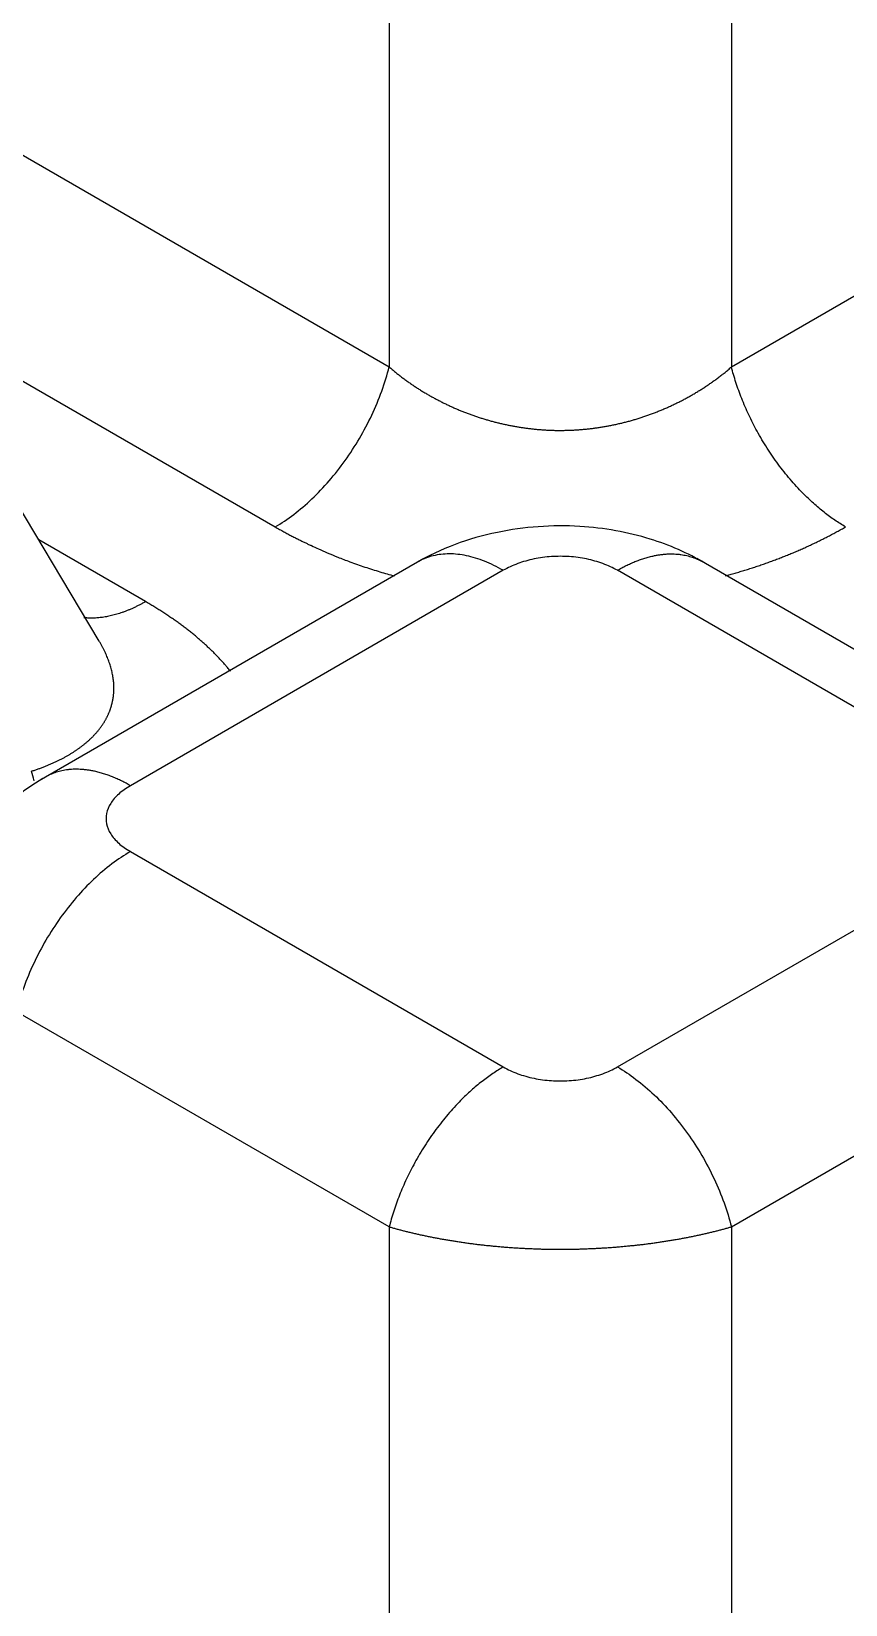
# Model space of a CAD drawing. Header units: millimetres. Extents: x -1286 to 291, y 5350 to 5880.
# Drawn here: x -728.07 to -718.48, y 5597.29 to 5615.81 of the extents above; entities that cross this region are included whole.
import ezdxf

# ---------------------------------------------------------------- set-up
doc = ezdxf.new("R2010")
doc.units = ezdxf.units.MM
doc.layers.add('粗实线层', color=7, linetype='Continuous', lineweight=35)

msp = doc.modelspace()

# ---------------------------------------------------------------- linework, layer by layer
at = {"layer": '粗实线层', "lineweight": 25}
for p, q in [((-723.856, 5621.019, 2078.952), (-723.856, 5611.861, 2078.952)), ((-719.825, 5621.019, 2078.952), (-719.825, 5611.861, 2078.952)), ((-732.311, 5616.742, 2078.952), (-723.856, 5611.861, 2078.952)), ((-719.825, 5611.861, 2078.952), (-711.369, 5616.742, 2078.952)), ((-727.273, 5608.633, 2078.952), (-731.517, 5615.75, 2078.952)), ((-729.584, 5612.509, 2078.952), (-725.2, 5609.978, 2078.952)), ((-726.726, 5609.097, 2078.952), (-727.982, 5609.823, 2078.952)), ((-723.447, 5609.606, 2078.952), (-727.98, 5606.989, 2078.952)), ((-715.701, 5606.989, 2078.952), (-720.234, 5609.606, 2078.952)), ((-722.512, 5609.466, 2078.952), (-726.904, 5606.93, 2078.952)), ((-716.776, 5606.93, 2078.952), (-721.168, 5609.466, 2078.952)), ((-726.904, 5606.154, 2078.952), (-722.512, 5603.618, 2078.952)), ((-721.168, 5603.618, 2078.952), (-716.776, 5606.154, 2078.952)), ((-723.856, 5601.735, 2078.952), (-728.248, 5604.271, 2078.952)), ((-719.825, 5601.735, 2078.952), (-715.432, 5604.271, 2078.952)), ((-723.856, 5601.735, 2078.952), (-723.856, 5594.274, 2078.952)), ((-719.825, 5601.735, 2078.952), (-719.825, 5592.577, 2078.952))]:
    msp.add_line(p, q, dxfattribs=at)
for centre, major_axis, start_param, end_param in [((-768.103, 5619.466, 2078.952), (101.531, 0), 5.605815, 8.437063), ((-768.103, 5617.004, 2078.952), (-99.521, 0), 2.999437, 4.219882), ((-763.839, 5614.543, 2078.952), (-87.342, 0), 0, 2.002312), ((-763.839, 5616.499, 2078.952), (-87.216, 0), 0.222033, 2.916833), ((-768.103, 5619.077, 2078.952), (102.032, 0), 3.464059, 5.38976)]:
    msp.add_ellipse(centre, major_axis=major_axis, ratio=0.57735, start_param=start_param, end_param=end_param, dxfattribs=at)
msp.add_ellipse((-763.839, 5617.004, 2078.952), major_axis=(-86.564, 0), ratio=0.57735, dxfattribs=at)
for points, knots in [([(-725.2, 5609.978, 2078.952), (-725.127, 5610.02, 2078.952), (-725.053, 5610.069, 2078.952), (-724.908, 5610.179, 2078.952), (-724.837, 5610.24, 2078.952), (-724.697, 5610.372, 2078.952), (-724.629, 5610.444, 2078.952), (-724.497, 5610.596, 2078.952), (-724.434, 5610.676, 2078.952), (-724.315, 5610.843, 2078.952), (-724.258, 5610.93, 2078.952), (-724.154, 5611.109, 2078.952), (-724.105, 5611.201, 2078.952), (-724.017, 5611.388, 2078.952), (-723.978, 5611.482, 2078.952), (-723.909, 5611.672, 2078.952), (-723.88, 5611.767, 2078.952), (-723.856, 5611.861, 2078.952)], [0, 0, 0, 0, 0.125, 0.125, 0.25, 0.25, 0.375, 0.375, 0.5, 0.5, 0.625, 0.625, 0.75, 0.75, 0.875, 0.875, 1, 1, 1, 1]), ([(-723.856, 5611.861, 2078.952), (-723.85, 5611.855, 2078.952), (-723.838, 5611.845, 2078.952), (-723.82, 5611.83, 2078.952), (-723.802, 5611.815, 2078.952), (-723.783, 5611.8, 2078.952), (-723.765, 5611.785, 2078.952), (-723.746, 5611.77, 2078.952), (-723.728, 5611.756, 2078.952), (-723.709, 5611.741, 2078.952), (-723.69, 5611.727, 2078.952), (-723.671, 5611.713, 2078.952), (-723.652, 5611.699, 2078.952), (-723.633, 5611.685, 2078.952), (-723.613, 5611.672, 2078.952), (-723.594, 5611.658, 2078.952), (-723.575, 5611.645, 2078.952), (-723.555, 5611.632, 2078.952), (-723.536, 5611.619, 2078.952), (-723.516, 5611.606, 2078.952), (-723.496, 5611.594, 2078.952), (-723.476, 5611.581, 2078.952), (-723.456, 5611.569, 2078.952), (-723.436, 5611.557, 2078.952), (-723.416, 5611.545, 2078.952), (-723.396, 5611.533, 2078.952), (-723.376, 5611.522, 2078.952), (-723.355, 5611.51, 2078.952), (-723.335, 5611.499, 2078.952), (-723.314, 5611.488, 2078.952), (-723.294, 5611.477, 2078.952), (-723.273, 5611.466, 2078.952), (-723.253, 5611.456, 2078.952), (-723.232, 5611.445, 2078.952), (-723.211, 5611.435, 2078.952), (-723.19, 5611.425, 2078.952), (-723.169, 5611.415, 2078.952), (-723.148, 5611.405, 2078.952), (-723.127, 5611.395, 2078.952), (-723.106, 5611.386, 2078.952), (-723.085, 5611.376, 2078.952), (-723.064, 5611.367, 2078.952), (-723.043, 5611.358, 2078.952), (-723.022, 5611.349, 2078.952), (-723, 5611.341, 2078.952), (-722.979, 5611.332, 2078.952), (-722.957, 5611.324, 2078.952), (-722.936, 5611.316, 2078.952), (-722.914, 5611.308, 2078.952), (-722.893, 5611.3, 2078.952), (-722.871, 5611.292, 2078.952), (-722.85, 5611.285, 2078.952), (-722.828, 5611.277, 2078.952), (-722.806, 5611.27, 2078.952), (-722.785, 5611.263, 2078.952), (-722.763, 5611.256, 2078.952), (-722.741, 5611.249, 2078.952), (-722.719, 5611.243, 2078.952), (-722.698, 5611.236, 2078.952), (-722.676, 5611.23, 2078.952), (-722.654, 5611.224, 2078.952), (-722.632, 5611.218, 2078.952), (-722.61, 5611.212, 2078.952), (-722.588, 5611.207, 2078.952), (-722.566, 5611.201, 2078.952), (-722.544, 5611.196, 2078.952), (-722.522, 5611.191, 2078.952), (-722.5, 5611.186, 2078.952), (-722.478, 5611.181, 2078.952), (-722.456, 5611.177, 2078.952), (-722.434, 5611.172, 2078.952), (-722.412, 5611.168, 2078.952), (-722.39, 5611.164, 2078.952), (-722.368, 5611.16, 2078.952), (-722.346, 5611.156, 2078.952), (-722.324, 5611.153, 2078.952), (-722.302, 5611.149, 2078.952), (-722.28, 5611.146, 2078.952), (-722.258, 5611.143, 2078.952), (-722.236, 5611.14, 2078.952), (-722.214, 5611.137, 2078.952), (-722.192, 5611.134, 2078.952), (-722.17, 5611.132, 2078.952), (-722.147, 5611.129, 2078.952), (-722.125, 5611.127, 2078.952), (-722.103, 5611.125, 2078.952), (-722.081, 5611.123, 2078.952), (-722.059, 5611.122, 2078.952), (-722.037, 5611.12, 2078.952), (-722.015, 5611.119, 2078.952), (-721.994, 5611.117, 2078.952), (-721.972, 5611.116, 2078.952), (-721.95, 5611.116, 2078.952), (-721.928, 5611.115, 2078.952), (-721.906, 5611.114, 2078.952), (-721.884, 5611.114, 2078.952), (-721.862, 5611.114, 2078.952), (-721.832, 5611.114, 2078.952), (-721.795, 5611.114, 2078.952), (-721.749, 5611.115, 2078.952), (-721.703, 5611.117, 2078.952), (-721.658, 5611.119, 2078.952), (-721.612, 5611.122, 2078.952), (-721.566, 5611.126, 2078.952), (-721.52, 5611.131, 2078.952), (-721.474, 5611.136, 2078.952), (-721.428, 5611.142, 2078.952), (-721.382, 5611.149, 2078.952), (-721.336, 5611.156, 2078.952), (-721.29, 5611.164, 2078.952), (-721.244, 5611.173, 2078.952), (-721.198, 5611.182, 2078.952), (-721.152, 5611.193, 2078.952), (-721.106, 5611.203, 2078.952), (-721.06, 5611.215, 2078.952), (-721.014, 5611.227, 2078.952), (-720.969, 5611.24, 2078.952), (-720.923, 5611.254, 2078.952), (-720.878, 5611.269, 2078.952), (-720.833, 5611.284, 2078.952), (-720.788, 5611.3, 2078.952), (-720.743, 5611.316, 2078.952), (-720.698, 5611.334, 2078.952), (-720.654, 5611.352, 2078.952), (-720.609, 5611.37, 2078.952), (-720.565, 5611.39, 2078.952), (-720.521, 5611.41, 2078.952), (-720.478, 5611.431, 2078.952), (-720.434, 5611.452, 2078.952), (-720.391, 5611.475, 2078.952), (-720.348, 5611.498, 2078.952), (-720.306, 5611.521, 2078.952), (-720.264, 5611.546, 2078.952), (-720.222, 5611.571, 2078.952), (-720.18, 5611.597, 2078.952), (-720.139, 5611.623, 2078.952), (-720.098, 5611.65, 2078.952), (-720.058, 5611.678, 2078.952), (-720.018, 5611.707, 2078.952), (-719.978, 5611.736, 2078.952), (-719.939, 5611.766, 2078.952), (-719.9, 5611.797, 2078.952), (-719.862, 5611.828, 2078.952), (-719.837, 5611.85, 2078.952), (-719.825, 5611.861, 2078.952)], [0, 0, 0, 0, 0.005924, 0.011829, 0.017716, 0.023584, 0.029433, 0.035265, 0.041078, 0.046873, 0.05265, 0.058409, 0.06415, 0.069873, 0.075579, 0.081267, 0.086938, 0.092592, 0.098228, 0.103848, 0.10945, 0.115035, 0.120604, 0.126156, 0.131691, 0.13721, 0.142713, 0.1482, 0.15367, 0.159124, 0.164563, 0.169986, 0.175393, 0.180785, 0.186161, 0.191522, 0.196869, 0.2022, 0.207516, 0.212817, 0.218104, 0.223376, 0.228634, 0.233878, 0.239108, 0.244323, 0.249525, 0.254714, 0.259888, 0.26505, 0.270198, 0.275333, 0.280454, 0.285564, 0.29066, 0.295744, 0.300815, 0.305874, 0.310921, 0.315957, 0.32098, 0.325992, 0.330992, 0.33598, 0.340958, 0.345925, 0.35088, 0.355825, 0.36076, 0.365684, 0.370597, 0.375501, 0.380395, 0.385279, 0.390153, 0.395018, 0.399873, 0.40472, 0.409558, 0.414387, 0.419207, 0.424019, 0.428822, 0.433618, 0.438406, 0.443186, 0.447958, 0.452723, 0.457481, 0.462232, 0.466976, 0.471713, 0.476444, 0.481169, 0.485887, 0.4906, 0.495306, 0.500008, 0.509822, 0.519661, 0.529527, 0.539421, 0.549346, 0.559303, 0.569293, 0.579318, 0.589379, 0.599479, 0.609618, 0.619799, 0.630022, 0.64029, 0.650603, 0.660963, 0.671371, 0.68183, 0.69234, 0.702902, 0.713519, 0.724191, 0.734919, 0.745705, 0.756551, 0.767457, 0.778425, 0.789455, 0.80055, 0.811709, 0.822935, 0.834229, 0.845591, 0.857022, 0.868525, 0.880099, 0.891746, 0.903466, 0.915261, 0.927132, 0.93908, 0.951105, 0.963209, 0.975392, 0.987656, 1, 1, 1, 1]), ([(-725.2, 5609.978, 2078.952), (-725.191, 5609.973, 2078.952), (-725.174, 5609.963, 2078.952), (-725.148, 5609.948, 2078.952), (-725.122, 5609.934, 2078.952), (-725.097, 5609.92, 2078.952), (-725.073, 5609.907, 2078.952), (-725.049, 5609.894, 2078.952), (-725.025, 5609.882, 2078.952), (-725.002, 5609.87, 2078.952), (-724.98, 5609.858, 2078.952), (-724.958, 5609.847, 2078.952), (-724.937, 5609.836, 2078.952), (-724.916, 5609.826, 2078.952), (-724.896, 5609.816, 2078.952), (-724.877, 5609.806, 2078.952), (-724.858, 5609.797, 2078.952), (-724.839, 5609.788, 2078.952), (-724.822, 5609.78, 2078.952), (-724.805, 5609.772, 2078.952), (-724.788, 5609.764, 2078.952), (-724.75, 5609.746, 2078.952), (-724.683, 5609.715, 2078.952), (-724.58, 5609.67, 2078.952), (-724.457, 5609.619, 2078.952), (-724.31, 5609.563, 2078.952), (-724.144, 5609.504, 2078.952), (-723.969, 5609.449, 2078.952), (-723.852, 5609.415, 2078.952), (-723.795, 5609.4, 2078.952)], [0, 0, 0, 0, 0.021449, 0.042388, 0.062815, 0.082731, 0.102135, 0.121027, 0.139407, 0.157273, 0.174627, 0.191467, 0.207794, 0.223607, 0.238906, 0.253692, 0.267963, 0.281719, 0.294962, 0.30769, 0.319903, 0.331602, 0.393399, 0.467919, 0.555186, 0.65522, 0.773929, 0.891028, 1, 1, 1, 1]), ([(-720.137, 5609.55, 2078.952), (-720.34, 5609.669, 2078.952), (-720.798, 5609.871, 2078.952), (-721.644, 5610.024, 2078.952), (-722.45, 5609.965, 2078.952), (-723.096, 5609.779, 2078.952), (-723.398, 5609.636, 2078.952), (-723.544, 5609.55, 2078.952)], [0, 0, 0, 0, 0.204046, 0.436748, 0.701689, 0.846889, 1, 1, 1, 1]), ([(-719.896, 5609.401, 2078.952), (-719.882, 5609.405, 2078.952), (-719.849, 5609.414, 2078.952), (-719.797, 5609.429, 2078.952), (-719.738, 5609.446, 2078.952), (-719.68, 5609.463, 2078.952), (-719.622, 5609.481, 2078.952), (-719.564, 5609.5, 2078.952), (-719.506, 5609.519, 2078.952), (-719.449, 5609.539, 2078.952), (-719.391, 5609.559, 2078.952), (-719.335, 5609.58, 2078.952), (-719.278, 5609.601, 2078.952), (-719.222, 5609.623, 2078.952), (-719.166, 5609.645, 2078.952), (-719.111, 5609.668, 2078.952), (-719.056, 5609.691, 2078.952), (-719.002, 5609.714, 2078.952), (-718.947, 5609.739, 2078.952), (-718.894, 5609.763, 2078.952), (-718.84, 5609.789, 2078.952), (-718.788, 5609.814, 2078.952), (-718.735, 5609.84, 2078.952), (-718.683, 5609.867, 2078.952), (-718.632, 5609.894, 2078.952), (-718.581, 5609.921, 2078.952), (-718.53, 5609.949, 2078.952), (-718.497, 5609.968, 2078.952), (-718.481, 5609.978, 2078.952)], [0, 0, 0, 0, 0.025206, 0.062872, 0.100648, 0.138536, 0.176537, 0.21465, 0.252875, 0.291214, 0.329666, 0.36823, 0.406907, 0.445694, 0.484592, 0.523598, 0.562711, 0.601931, 0.641257, 0.68069, 0.72023, 0.759878, 0.799634, 0.839496, 0.879465, 0.91954, 0.959718, 1, 1, 1, 1]), ([(-722.512, 5609.466, 2078.952), (-722.586, 5609.508, 2078.952), (-722.659, 5609.544, 2078.952), (-722.804, 5609.601, 2078.952), (-722.876, 5609.623, 2078.952), (-723.015, 5609.652, 2078.952), (-723.084, 5609.66, 2078.952), (-723.215, 5609.659, 2078.952), (-723.278, 5609.652, 2078.952), (-723.397, 5609.622, 2078.952), (-723.454, 5609.6, 2078.952), (-723.51, 5609.569, 2078.952), (-723.514, 5609.567, 2078.952), (-723.517, 5609.565, 2078.952)], [0, 0, 0, 0, 0.19719, 0.19719, 0.39438, 0.39438, 0.59157, 0.59157, 0.78876, 0.78876, 0.98595, 0.98595, 1, 1, 1, 1]), ([(-725.727, 5608.28, 2078.952), (-725.733, 5608.288, 2078.952), (-725.749, 5608.307, 2078.952), (-725.774, 5608.337, 2078.952), (-725.804, 5608.371, 2078.952), (-725.834, 5608.405, 2078.952), (-725.866, 5608.438, 2078.952), (-725.898, 5608.472, 2078.952), (-725.931, 5608.505, 2078.952), (-725.965, 5608.538, 2078.952), (-726, 5608.571, 2078.952), (-726.036, 5608.604, 2078.952), (-726.073, 5608.637, 2078.952), (-726.11, 5608.669, 2078.952), (-726.149, 5608.701, 2078.952), (-726.188, 5608.733, 2078.952), (-726.228, 5608.765, 2078.952), (-726.269, 5608.796, 2078.952), (-726.311, 5608.828, 2078.952), (-726.354, 5608.859, 2078.952), (-726.398, 5608.889, 2078.952), (-726.442, 5608.92, 2078.952), (-726.487, 5608.95, 2078.952), (-726.533, 5608.98, 2078.952), (-726.58, 5609.01, 2078.952), (-726.628, 5609.039, 2078.952), (-726.676, 5609.068, 2078.952), (-726.709, 5609.088, 2078.952), (-726.726, 5609.097, 2078.952)], [0, 0, 0, 0, 0.025205, 0.062872, 0.100648, 0.138536, 0.176537, 0.214649, 0.252875, 0.291214, 0.329666, 0.36823, 0.406907, 0.445694, 0.484591, 0.523598, 0.562711, 0.601931, 0.641257, 0.68069, 0.72023, 0.759878, 0.799634, 0.839496, 0.879465, 0.91954, 0.959718, 1, 1, 1, 1]), ([(-728.07, 5607.1, 2078.952), (-728.063, 5607.103, 2078.952), (-728.049, 5607.107, 2078.952), (-728.029, 5607.114, 2078.952), (-728.01, 5607.12, 2078.952), (-727.99, 5607.127, 2078.952), (-727.971, 5607.134, 2078.952), (-727.951, 5607.141, 2078.952), (-727.932, 5607.149, 2078.952), (-727.914, 5607.156, 2078.952), (-727.895, 5607.163, 2078.952), (-727.877, 5607.171, 2078.952), (-727.859, 5607.178, 2078.952), (-727.841, 5607.186, 2078.952), (-727.823, 5607.194, 2078.952), (-727.806, 5607.202, 2078.952), (-727.788, 5607.21, 2078.952), (-727.771, 5607.218, 2078.952), (-727.754, 5607.226, 2078.952), (-727.738, 5607.234, 2078.952), (-727.721, 5607.243, 2078.952), (-727.705, 5607.251, 2078.952), (-727.689, 5607.259, 2078.952), (-727.673, 5607.268, 2078.952), (-727.658, 5607.277, 2078.952), (-727.642, 5607.285, 2078.952), (-727.627, 5607.294, 2078.952), (-727.612, 5607.303, 2078.952), (-727.598, 5607.312, 2078.952), (-727.583, 5607.321, 2078.952), (-727.569, 5607.33, 2078.952), (-727.555, 5607.34, 2078.952), (-727.541, 5607.349, 2078.952), (-727.527, 5607.358, 2078.952), (-727.514, 5607.368, 2078.952), (-727.501, 5607.377, 2078.952), (-727.488, 5607.387, 2078.952), (-727.475, 5607.397, 2078.952), (-727.462, 5607.406, 2078.952), (-727.45, 5607.416, 2078.952), (-727.438, 5607.426, 2078.952), (-727.426, 5607.436, 2078.952), (-727.414, 5607.446, 2078.952), (-727.403, 5607.456, 2078.952), (-727.391, 5607.466, 2078.952), (-727.38, 5607.476, 2078.952), (-727.369, 5607.487, 2078.952), (-727.359, 5607.497, 2078.952), (-727.348, 5607.507, 2078.952), (-727.338, 5607.518, 2078.952), (-727.328, 5607.528, 2078.952), (-727.318, 5607.539, 2078.952), (-727.309, 5607.55, 2078.952), (-727.299, 5607.56, 2078.952), (-727.29, 5607.571, 2078.952), (-727.281, 5607.582, 2078.952), (-727.273, 5607.593, 2078.952), (-727.264, 5607.604, 2078.952), (-727.256, 5607.615, 2078.952), (-727.248, 5607.626, 2078.952), (-727.24, 5607.637, 2078.952), (-727.232, 5607.648, 2078.952), (-727.225, 5607.659, 2078.952), (-727.218, 5607.67, 2078.952), (-727.211, 5607.682, 2078.952), (-727.204, 5607.693, 2078.952), (-727.198, 5607.704, 2078.952), (-727.191, 5607.716, 2078.952), (-727.185, 5607.727, 2078.952), (-727.179, 5607.739, 2078.952), (-727.173, 5607.75, 2078.952), (-727.168, 5607.762, 2078.952), (-727.163, 5607.774, 2078.952), (-727.158, 5607.785, 2078.952), (-727.153, 5607.797, 2078.952), (-727.148, 5607.809, 2078.952), (-727.144, 5607.821, 2078.952), (-727.139, 5607.833, 2078.952), (-727.135, 5607.845, 2078.952), (-727.132, 5607.856, 2078.952), (-727.128, 5607.868, 2078.952), (-727.125, 5607.881, 2078.952), (-727.121, 5607.893, 2078.952), (-727.118, 5607.905, 2078.952), (-727.116, 5607.917, 2078.952), (-727.113, 5607.929, 2078.952), (-727.111, 5607.941, 2078.952), (-727.109, 5607.953, 2078.952), (-727.107, 5607.966, 2078.952), (-727.105, 5607.978, 2078.952), (-727.103, 5607.99, 2078.952), (-727.102, 5608.003, 2078.952), (-727.101, 5608.015, 2078.952), (-727.1, 5608.028, 2078.952), (-727.099, 5608.04, 2078.952), (-727.099, 5608.053, 2078.952), (-727.099, 5608.065, 2078.952), (-727.098, 5608.082, 2078.952), (-727.099, 5608.104, 2078.952), (-727.1, 5608.131, 2078.952), (-727.102, 5608.158, 2078.952), (-727.105, 5608.185, 2078.952), (-727.109, 5608.212, 2078.952), (-727.114, 5608.24, 2078.952), (-727.12, 5608.267, 2078.952), (-727.127, 5608.295, 2078.952), (-727.134, 5608.324, 2078.952), (-727.143, 5608.352, 2078.952), (-727.152, 5608.38, 2078.952), (-727.163, 5608.409, 2078.952), (-727.174, 5608.438, 2078.952), (-727.186, 5608.467, 2078.952), (-727.199, 5608.496, 2078.952), (-727.213, 5608.525, 2078.952), (-727.228, 5608.555, 2078.952), (-727.244, 5608.584, 2078.952), (-727.258, 5608.609, 2078.952), (-727.267, 5608.624, 2078.952), (-727.27, 5608.628, 2078.952)], [0, 0, 0, 0, 0.008493, 0.016959, 0.025398, 0.033811, 0.042197, 0.050557, 0.058891, 0.067199, 0.075482, 0.083738, 0.091969, 0.100174, 0.108355, 0.11651, 0.12464, 0.132745, 0.140826, 0.148882, 0.156914, 0.164921, 0.172905, 0.180865, 0.188801, 0.196713, 0.204602, 0.212468, 0.22031, 0.22813, 0.235927, 0.243702, 0.251454, 0.259184, 0.266892, 0.274578, 0.282242, 0.289885, 0.297507, 0.305107, 0.312687, 0.320246, 0.327784, 0.335301, 0.342799, 0.350277, 0.357734, 0.365173, 0.372591, 0.379991, 0.387371, 0.394733, 0.402076, 0.409401, 0.416707, 0.423996, 0.431267, 0.43852, 0.445755, 0.452974, 0.460176, 0.467361, 0.474529, 0.481681, 0.488818, 0.495938, 0.503043, 0.510132, 0.517206, 0.524266, 0.53131, 0.53834, 0.545356, 0.552358, 0.559346, 0.566321, 0.573282, 0.580231, 0.587166, 0.594089, 0.601, 0.607898, 0.614785, 0.62166, 0.628524, 0.635377, 0.642219, 0.649051, 0.655872, 0.662683, 0.669484, 0.676276, 0.683058, 0.689832, 0.696596, 0.703353, 0.710101, 0.716841, 0.73091, 0.745016, 0.759161, 0.773346, 0.787575, 0.80185, 0.816172, 0.830544, 0.844969, 0.859449, 0.873985, 0.888581, 0.903237, 0.917957, 0.932743, 0.947595, 0.962518, 0.977512, 0.992579, 1, 1, 1, 1]), ([(-727.892, 5607.04, 2078.952), (-728.01, 5606.972, 2078.952), (-728.239, 5606.82, 2078.952), (-728.544, 5606.536, 2078.952), (-728.74, 5606.314, 2078.952), (-728.811, 5606.184, 2078.952), (-728.817, 5606.173, 2078.952)], [0, 0, 0, 0, 0.310329, 0.634006, 0.969092, 1, 1, 1, 1]), ([(-726.904, 5606.154, 2078.952), (-726.978, 5606.112, 2078.952), (-727.051, 5606.063, 2078.952), (-727.196, 5605.953, 2078.952), (-727.268, 5605.892, 2078.952), (-727.408, 5605.76, 2078.952), (-727.476, 5605.688, 2078.952), (-727.607, 5605.536, 2078.952), (-727.67, 5605.456, 2078.952), (-727.79, 5605.289, 2078.952), (-727.846, 5605.202, 2078.952), (-727.951, 5605.023, 2078.952), (-727.999, 5604.931, 2078.952), (-728.087, 5604.744, 2078.952), (-728.127, 5604.65, 2078.952), (-728.195, 5604.46, 2078.952), (-728.224, 5604.365, 2078.952), (-728.248, 5604.271, 2078.952)], [0, 0, 0, 0, 0.125, 0.125, 0.25, 0.25, 0.375, 0.375, 0.5, 0.5, 0.625, 0.625, 0.75, 0.75, 0.875, 0.875, 1, 1, 1, 1]), ([(-721.168, 5603.618, 2078.952), (-721.095, 5603.576, 2078.952), (-721.022, 5603.527, 2078.952), (-720.877, 5603.417, 2078.952), (-720.805, 5603.356, 2078.952), (-720.665, 5603.224, 2078.952), (-720.597, 5603.152, 2078.952), (-720.466, 5603.001, 2078.952), (-720.403, 5602.92, 2078.952), (-720.283, 5602.753, 2078.952), (-720.227, 5602.666, 2078.952), (-720.122, 5602.487, 2078.952), (-720.074, 5602.395, 2078.952), (-719.986, 5602.208, 2078.952), (-719.946, 5602.114, 2078.952), (-719.878, 5601.924, 2078.952), (-719.848, 5601.829, 2078.952), (-719.825, 5601.735, 2078.952)], [0, 0, 0, 0, 0.125, 0.125, 0.25, 0.25, 0.375, 0.375, 0.5, 0.5, 0.625, 0.625, 0.75, 0.75, 0.875, 0.875, 1, 1, 1, 1]), ([(-723.856, 5601.735, 2078.952), (-723.849, 5601.734, 2078.952), (-723.836, 5601.73, 2078.952), (-723.815, 5601.724, 2078.952), (-723.795, 5601.718, 2078.952), (-723.774, 5601.712, 2078.952), (-723.753, 5601.707, 2078.952), (-723.732, 5601.701, 2078.952), (-723.711, 5601.696, 2078.952), (-723.689, 5601.69, 2078.952), (-723.668, 5601.685, 2078.952), (-723.646, 5601.679, 2078.952), (-723.624, 5601.674, 2078.952), (-723.602, 5601.668, 2078.952), (-723.58, 5601.663, 2078.952), (-723.558, 5601.658, 2078.952), (-723.535, 5601.653, 2078.952), (-723.512, 5601.648, 2078.952), (-723.49, 5601.643, 2078.952), (-723.467, 5601.638, 2078.952), (-723.444, 5601.633, 2078.952), (-723.421, 5601.628, 2078.952), (-723.397, 5601.623, 2078.952), (-723.374, 5601.618, 2078.952), (-723.35, 5601.614, 2078.952), (-723.326, 5601.609, 2078.952), (-723.303, 5601.605, 2078.952), (-723.279, 5601.6, 2078.952), (-723.255, 5601.596, 2078.952), (-723.23, 5601.591, 2078.952), (-723.206, 5601.587, 2078.952), (-723.182, 5601.583, 2078.952), (-723.157, 5601.579, 2078.952), (-723.132, 5601.575, 2078.952), (-723.108, 5601.571, 2078.952), (-723.083, 5601.567, 2078.952), (-723.058, 5601.563, 2078.952), (-723.033, 5601.559, 2078.952), (-723.007, 5601.555, 2078.952), (-722.982, 5601.552, 2078.952), (-722.957, 5601.548, 2078.952), (-722.931, 5601.544, 2078.952), (-722.906, 5601.541, 2078.952), (-722.88, 5601.538, 2078.952), (-722.854, 5601.534, 2078.952), (-722.828, 5601.531, 2078.952), (-722.802, 5601.528, 2078.952), (-722.776, 5601.525, 2078.952), (-722.75, 5601.522, 2078.952), (-722.724, 5601.519, 2078.952), (-722.697, 5601.516, 2078.952), (-722.671, 5601.514, 2078.952), (-722.644, 5601.511, 2078.952), (-722.618, 5601.508, 2078.952), (-722.591, 5601.506, 2078.952), (-722.564, 5601.504, 2078.952), (-722.538, 5601.501, 2078.952), (-722.511, 5601.499, 2078.952), (-722.484, 5601.497, 2078.952), (-722.457, 5601.495, 2078.952), (-722.43, 5601.493, 2078.952), (-722.403, 5601.491, 2078.952), (-722.376, 5601.489, 2078.952), (-722.349, 5601.487, 2078.952), (-722.321, 5601.486, 2078.952), (-722.294, 5601.484, 2078.952), (-722.267, 5601.483, 2078.952), (-722.24, 5601.481, 2078.952), (-722.212, 5601.48, 2078.952), (-722.185, 5601.479, 2078.952), (-722.157, 5601.478, 2078.952), (-722.13, 5601.477, 2078.952), (-722.102, 5601.476, 2078.952), (-722.075, 5601.475, 2078.952), (-722.047, 5601.474, 2078.952), (-722.02, 5601.474, 2078.952), (-721.992, 5601.473, 2078.952), (-721.964, 5601.473, 2078.952), (-721.937, 5601.472, 2078.952), (-721.909, 5601.472, 2078.952), (-721.882, 5601.472, 2078.952), (-721.854, 5601.472, 2078.952), (-721.826, 5601.472, 2078.952), (-721.799, 5601.472, 2078.952), (-721.771, 5601.472, 2078.952), (-721.743, 5601.472, 2078.952), (-721.716, 5601.473, 2078.952), (-721.688, 5601.473, 2078.952), (-721.661, 5601.474, 2078.952), (-721.633, 5601.474, 2078.952), (-721.605, 5601.475, 2078.952), (-721.578, 5601.476, 2078.952), (-721.55, 5601.477, 2078.952), (-721.523, 5601.478, 2078.952), (-721.496, 5601.479, 2078.952), (-721.468, 5601.48, 2078.952), (-721.441, 5601.481, 2078.952), (-721.413, 5601.483, 2078.952), (-721.386, 5601.484, 2078.952), (-721.359, 5601.486, 2078.952), (-721.332, 5601.487, 2078.952), (-721.304, 5601.489, 2078.952), (-721.277, 5601.491, 2078.952), (-721.25, 5601.493, 2078.952), (-721.223, 5601.495, 2078.952), (-721.196, 5601.497, 2078.952), (-721.169, 5601.499, 2078.952), (-721.143, 5601.501, 2078.952), (-721.116, 5601.504, 2078.952), (-721.089, 5601.506, 2078.952), (-721.063, 5601.509, 2078.952), (-721.036, 5601.511, 2078.952), (-721.009, 5601.514, 2078.952), (-720.983, 5601.516, 2078.952), (-720.957, 5601.519, 2078.952), (-720.931, 5601.522, 2078.952), (-720.904, 5601.525, 2078.952), (-720.878, 5601.528, 2078.952), (-720.852, 5601.531, 2078.952), (-720.826, 5601.534, 2078.952), (-720.801, 5601.538, 2078.952), (-720.775, 5601.541, 2078.952), (-720.749, 5601.545, 2078.952), (-720.724, 5601.548, 2078.952), (-720.698, 5601.552, 2078.952), (-720.673, 5601.555, 2078.952), (-720.648, 5601.559, 2078.952), (-720.623, 5601.563, 2078.952), (-720.598, 5601.567, 2078.952), (-720.573, 5601.571, 2078.952), (-720.548, 5601.575, 2078.952), (-720.523, 5601.579, 2078.952), (-720.499, 5601.583, 2078.952), (-720.474, 5601.587, 2078.952), (-720.45, 5601.591, 2078.952), (-720.426, 5601.596, 2078.952), (-720.402, 5601.6, 2078.952), (-720.378, 5601.605, 2078.952), (-720.354, 5601.609, 2078.952), (-720.33, 5601.614, 2078.952), (-720.307, 5601.619, 2078.952), (-720.283, 5601.623, 2078.952), (-720.26, 5601.628, 2078.952), (-720.237, 5601.633, 2078.952), (-720.214, 5601.638, 2078.952), (-720.191, 5601.643, 2078.952), (-720.168, 5601.648, 2078.952), (-720.146, 5601.653, 2078.952), (-720.123, 5601.658, 2078.952), (-720.101, 5601.663, 2078.952), (-720.079, 5601.669, 2078.952), (-720.057, 5601.674, 2078.952), (-720.035, 5601.679, 2078.952), (-720.013, 5601.685, 2078.952), (-719.991, 5601.69, 2078.952), (-719.97, 5601.696, 2078.952), (-719.949, 5601.701, 2078.952), (-719.928, 5601.707, 2078.952), (-719.907, 5601.712, 2078.952), (-719.886, 5601.718, 2078.952), (-719.865, 5601.724, 2078.952), (-719.845, 5601.73, 2078.952), (-719.831, 5601.734, 2078.952), (-719.825, 5601.735, 2078.952)], [0, 0, 0, 0, 0.006177, 0.012354, 0.018532, 0.024711, 0.030891, 0.037071, 0.043252, 0.049434, 0.055616, 0.061799, 0.067982, 0.074166, 0.080351, 0.086537, 0.092724, 0.098912, 0.105101, 0.11129, 0.117481, 0.123672, 0.129864, 0.136058, 0.142251, 0.148446, 0.154641, 0.160838, 0.167034, 0.173232, 0.179431, 0.18563, 0.19183, 0.198031, 0.204233, 0.210436, 0.21664, 0.222845, 0.229051, 0.235259, 0.241468, 0.247678, 0.25389, 0.260103, 0.266319, 0.272535, 0.278754, 0.284973, 0.291194, 0.297416, 0.30364, 0.309864, 0.31609, 0.322316, 0.328543, 0.334772, 0.341001, 0.347231, 0.353461, 0.359693, 0.365925, 0.372158, 0.378391, 0.384625, 0.39086, 0.397095, 0.403332, 0.409568, 0.415806, 0.422044, 0.428283, 0.434523, 0.440763, 0.447004, 0.453245, 0.459486, 0.465728, 0.47197, 0.478212, 0.484455, 0.490697, 0.49694, 0.503183, 0.509425, 0.515668, 0.52191, 0.528152, 0.534393, 0.540634, 0.546875, 0.553116, 0.559355, 0.565595, 0.571833, 0.578071, 0.584309, 0.590546, 0.596782, 0.603018, 0.609253, 0.615487, 0.621721, 0.627954, 0.634187, 0.640418, 0.64665, 0.65288, 0.659109, 0.665338, 0.671565, 0.677791, 0.684017, 0.690241, 0.696464, 0.702686, 0.708906, 0.715125, 0.721342, 0.727558, 0.733772, 0.739985, 0.746196, 0.752405, 0.758614, 0.764821, 0.771027, 0.777231, 0.783435, 0.789638, 0.79584, 0.802041, 0.808241, 0.81444, 0.820639, 0.826837, 0.833033, 0.839229, 0.845424, 0.851618, 0.857812, 0.864004, 0.870196, 0.876386, 0.882575, 0.888763, 0.894951, 0.901137, 0.907322, 0.913506, 0.91969, 0.925872, 0.932054, 0.938235, 0.944415, 0.950595, 0.956774, 0.962951, 0.969128, 0.975305, 0.98148, 0.987654, 0.993828, 1, 1, 1, 1])]:
    msp.add_open_spline(points, degree=3, knots=knots, dxfattribs=at)
for points, weights in [([(-718.481, 5609.978, 2078.952), (-719.109, 5610.341, 2078.952), (-719.62, 5611.057, 2078.952), (-719.825, 5611.861, 2078.952)], [1.10247137787, 0.965844680293, 0.965842874066, 1.10246595919]), ([(-721.168, 5609.466, 2078.952), (-720.793, 5609.683, 2078.952), (-720.438, 5609.724, 2078.952), (-720.163, 5609.565, 2078.952)], [1.10246344043, 1.0164084024, 0.984559061101, 1.00691541652]), ([(-726.726, 5609.097, 2078.952), (-726.979, 5608.951, 2078.952), (-727.229, 5608.883, 2078.952), (-727.454, 5608.908, 2078.952)], [1.10247137787, 1.04287013917, 1.00926865568, 1.00166692741]), ([(-726.904, 5606.93, 2078.952), (-727.283, 5607.149, 2078.952), (-727.64, 5607.188, 2078.952), (-727.915, 5607.026, 2078.952)], [1.10246344043, 1.01583209582, 0.984134905074, 1.00737186818]), ([(-722.512, 5603.618, 2078.952), (-723.14, 5603.256, 2078.952), (-723.652, 5602.539, 2078.952), (-723.856, 5601.735, 2078.952)], [1.10246344043, 0.965844453474, 0.965845519864, 1.1024666396])]:
    msp.add_rational_spline(points, weights, degree=3, dxfattribs=at)
for points in [[(-721.168, 5609.466, 2078.952), (-721.221, 5609.496, 2078.952), (-721.335, 5609.549, 2078.952), (-721.528, 5609.604, 2078.952), (-721.735, 5609.632, 2078.952), (-721.946, 5609.632, 2078.952), (-722.152, 5609.604, 2078.952), (-722.346, 5609.549, 2078.952), (-722.459, 5609.496, 2078.952), (-722.512, 5609.466, 2078.952)], [(-728.039, 5606.989, 2078.952), (-728.05, 5607.026, 2078.952), (-728.06, 5607.064, 2078.952), (-728.07, 5607.1, 2078.952)], [(-726.904, 5606.93, 2078.952), (-726.957, 5606.899, 2078.952), (-727.049, 5606.834, 2078.952), (-727.144, 5606.722, 2078.952), (-727.193, 5606.603, 2078.952), (-727.193, 5606.481, 2078.952), (-727.144, 5606.362, 2078.952), (-727.049, 5606.25, 2078.952), (-726.957, 5606.185, 2078.952), (-726.904, 5606.154, 2078.952)], [(-722.512, 5603.618, 2078.952), (-722.459, 5603.588, 2078.952), (-722.346, 5603.535, 2078.952), (-722.152, 5603.48, 2078.952), (-721.946, 5603.452, 2078.952), (-721.735, 5603.452, 2078.952), (-721.528, 5603.48, 2078.952), (-721.335, 5603.535, 2078.952), (-721.221, 5603.588, 2078.952), (-721.168, 5603.618, 2078.952)]]:
    msp.add_open_spline(points, degree=3, dxfattribs=at)

doc.saveas('drawing.dxf')
